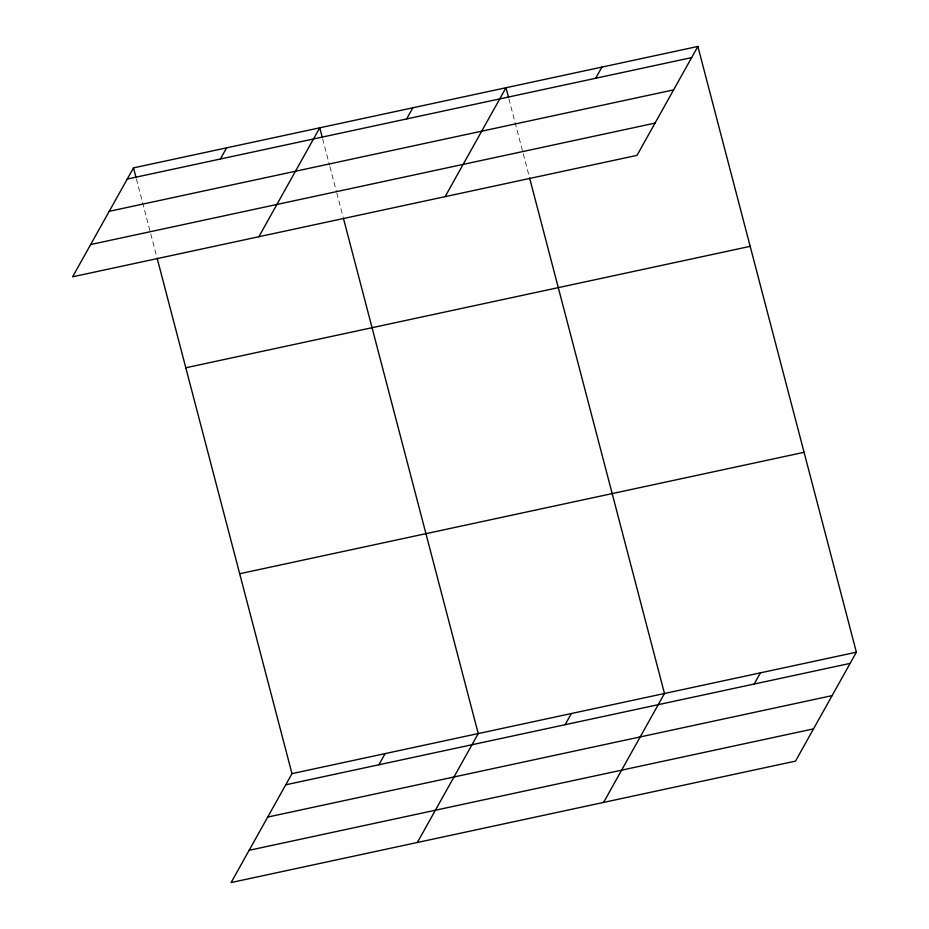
<?xml version="1.0" encoding="UTF-8"?>
<svg xmlns="http://www.w3.org/2000/svg" width="929" height="929" viewBox="0 0 929 929"><rect width="100%" height="100%" fill="white"/><g stroke="black" fill="none" stroke-linecap="round" stroke-linejoin="round"><path stroke-width="0.7" stroke-dasharray="4.64 3.48" d="M508.895 98.846L529.24 176.58M322.653 138.909L329.551 165.292M329.911 166.674L336.449 191.664M336.821 193.058L342.987 216.654M136.4 178.983L156.746 256.729"/><path stroke-width="1.39" d="M133.497 167.882L72.625 276.796L637.015 155.364L697.876 46.45L133.497 167.882L136.04 177.602M220.382 159.022L226.618 147.839M258.877 236.721L319.75 127.807L322.293 137.527M406.623 118.947L412.871 107.776M445.119 196.646L505.991 87.732L508.535 97.452M595.686 78.268L601.934 67.097M157.106 258.111L291.985 773.636L231.124 882.55L795.503 761.118L856.375 652.204L697.876 46.45M378.869 764.776L385.117 753.605M417.365 842.475L478.238 733.562L343.358 218.036M565.111 724.701L571.358 713.53M603.606 802.401L664.479 693.499L529.6 177.973M754.174 684.023L760.421 672.851M127.25 179.053L691.629 57.621M109.227 211.313L673.606 89.881M90.659 244.536L655.038 123.104M185.8 367.779L750.179 246.348M239.694 573.739L804.073 452.307M291.985 773.636L856.375 652.204M285.749 784.808L850.128 663.387M267.715 817.067L832.094 695.635M249.146 850.302L813.525 728.87"/></g></svg>
